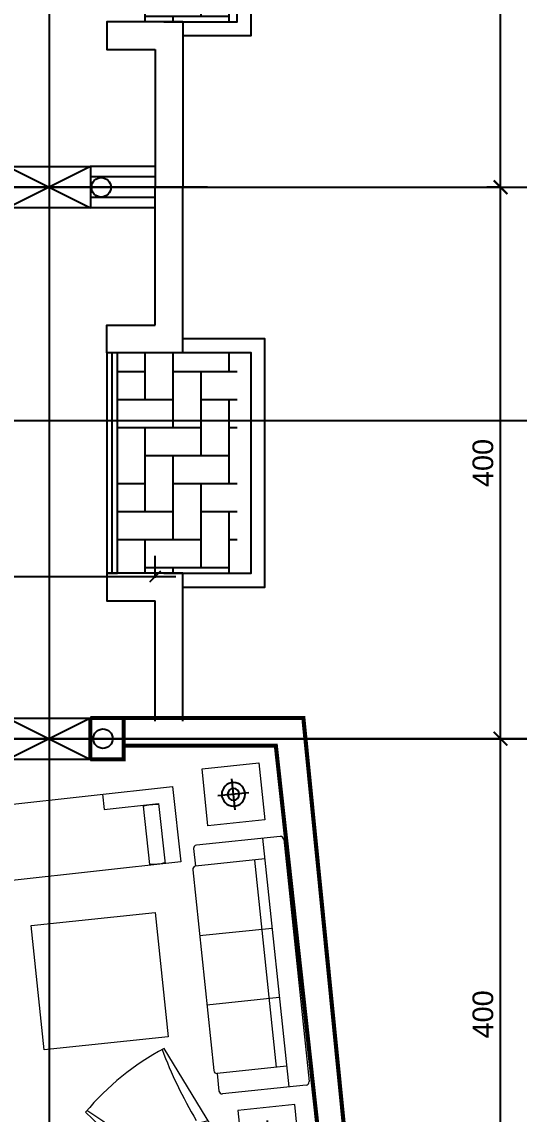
# Model space of a CAD drawing. Extents: x 250879 to 348495, y -51522 to -9360.
# Drawn here: x 304457 to 304818, y -43245 to -42452 of the extents above; entities that cross this region are included whole.
import ezdxf

# ---------------------------------------------------------------- set-up
doc = ezdxf.new("R2010")
doc.units = 0
doc.layers.get('0').update_dxf_attribs({"linetype": 'CONTINUOUS'})
doc.layers.get('DEFPOINTS').update_dxf_attribs({"color": 9, "linetype": 'CONTINUOUS'})
for name, color, linetype in [('AXIS', 1, 'CONTINUOUS'), ('COLUMN', 5, 'CONTINUOUS'), ('FURNITURE', 4, 'CONTINUOUS'), ('HATCH', 8, 'CONTINUOUS'), ('TRUSS', 2, 'CONTINUOUS'), ('WALL', 7, 'CONTINUOUS'), ('WALL1', 2, 'CONTINUOUS')]:
    doc.layers.add(name, color=color, linetype=linetype)
doc.layers.add('FURN', color=126, linetype='CONTINUOUS', lineweight=9)
doc.styles.get("Standard").update_dxf_attribs({"font": 'sanss___.ttf', "height": 15})
doc.dimstyles.get("Standard").update_dxf_attribs({"dimtxt": 15, "dimasz": 10, "dimexe": 10, "dimexo": 30, "dimgap": 5, "dimtad": 1, "dimdec": 0, "dimdsep": 46, "dimtxsty": 'Standard', "dimblk1": 'ARCHTICK', "dimblk2": 'ARCHTICK', "dimsah": 1, "dimcen": 2.5, "dimdle": 15, "dimclrd": 3, "dimclre": 3, "dimclrt": 3, "dimazin": 0, "dimtfac": 1, "dimtdec": 0, "dimtmove": 2, "dimatfit": 2, "dimldrblk": 'ARCHTICK', "dimfxl": 1.045499999999997, "dimfxlon": 1, "dimtolj": 1, "dimtzin": 0, "dimarcsym": 0})
doc.dimstyles.new('STANDARD$0', dxfattribs={"dimscale": 0, "dimtxt": 12, "dimasz": 8, "dimexe": 15, "dimexo": 0.0625, "dimgap": 2, "dimtad": 1, "dimdec": 0, "dimzin": 0, "dimdsep": 46, "dimtxsty": 'Standard', "dimblk1": 'ARCHTICK', "dimblk2": 'ARCHTICK', "dimsah": 1, "dimcen": 0.09, "dimdle": 15, "dimclrd": 3, "dimclre": 3, "dimclrt": 3, "dimazin": 0, "dimtfac": 1, "dimtdec": 0, "dimtofl": 0, "dimtmove": 1, "dimatfit": 3, "dimldrblk": 'ARCHTICK', "dimfxl": 1.045499999999997, "dimfxlon": 1, "dimtolj": 1, "dimtzin": 0, "dimarcsym": 0})

# ---------------------------------------------------------------- blocks, each defined once
blk = doc.blocks.new('_ARCHTICK')
at = {"color": 0, "linetype": 'ByBlock', "const_width": 0.15}
blk.add_lwpolyline([(-0.5, -0.5), (0.5, 0.5)], dxfattribs=at)
blk = doc.blocks.new('*D2057')
at = {"layer": 'DEFPOINTS', "color": 0, "linetype": 'ByBlock', "ltscale": 3, "transparency": 16777216}
for p in [(304717.8067199876, -42972.1627527147), (304804.6218366748, -42972.1627527147), (304797.5043380678, -43372.32733898071)]:
    blk.add_point(p, dxfattribs=at)
at = {"layer": 'WALL1', "color": 3, "linetype": 'ByBlock', "lineweight": -2, "ltscale": 3, "transparency": 16777216}
for p, q in [((304804.6218366748, -43387.32733898071), (304804.6218366748, -42957.1627527147)), ((304803.5763366748, -42972.1627527147), (304814.6218366748, -42972.1627527147)), ((304804.6218366748, -43372.32733898071), (304814.6218366748, -43372.32733898071))]:
    blk.add_line(p, q, dxfattribs=at)
at = {"layer": 'WALL1', "color": 3, "linetype": 'ByBlock', "lineweight": -2, "ltscale": 3, "transparency": 16777216, "xscale": 10, "yscale": 10, "zscale": 10}
for p, rotation in [((304804.6218366748, -42972.1627527147), 90), ((304804.6218366748, -43372.32733898071), 270)]:
    blk.add_blockref('_ARCHTICK', p, dxfattribs=dict(at, rotation=rotation))
at = {"layer": 'WALL1', "color": 3, "linetype": 'ByBlock', "ltscale": 3, "transparency": 16777216, "insert": (304791.8954992262, -43172.24504584766), "char_height": 15, "attachment_point": 5, "rotation": 90}
blk.add_mtext('\\A1;400', dxfattribs=at)
blk = doc.blocks.new('*D2058')
at = {"layer": 'DEFPOINTS', "color": 0, "linetype": 'ByBlock', "ltscale": 3, "transparency": 16777216}
for p in [(304804.6218366748, -42571.99816644869), (304804.6218366748, -42571.99816644869), (304717.8067199876, -42972.1627527147)]:
    blk.add_point(p, dxfattribs=at)
at = {"layer": 'WALL1', "color": 3, "linetype": 'ByBlock', "lineweight": -2, "ltscale": 3, "transparency": 16777216}
for p, q in [((304804.6218366748, -42987.1627527147), (304804.6218366748, -42556.99816644869)), ((304804.6218366748, -42571.99816644869), (304794.6218366748, -42571.99816644869)), ((304803.5763366748, -42972.1627527147), (304814.6218366748, -42972.1627527147))]:
    blk.add_line(p, q, dxfattribs=at)
at = {"layer": 'WALL1', "color": 3, "linetype": 'ByBlock', "lineweight": -2, "ltscale": 3, "transparency": 16777216, "xscale": 10, "yscale": 10, "zscale": 10}
for p, rotation in [((304804.6218366748, -42571.99816644869), 90), ((304804.6218366748, -42972.1627527147), 270)]:
    blk.add_blockref('_ARCHTICK', p, dxfattribs=dict(at, rotation=rotation))
at = {"layer": 'WALL1', "color": 3, "linetype": 'ByBlock', "ltscale": 3, "transparency": 16777216, "insert": (304791.8954992262, -42772.08045958165), "char_height": 15, "attachment_point": 5, "rotation": 90}
blk.add_mtext('\\A1;400', dxfattribs=at)
blk = doc.blocks.new('*D2059')
at = {"layer": 'DEFPOINTS', "color": 0, "linetype": 'ByBlock', "ltscale": 3, "transparency": 16777216}
for p in [(304804.6218366748, -42171.99816644872), (304804.6218366748, -42171.99816644872), (304804.6218366748, -42571.99816644869)]:
    blk.add_point(p, dxfattribs=at)
at = {"layer": 'WALL1', "color": 3, "linetype": 'ByBlock', "lineweight": -2, "ltscale": 3, "transparency": 16777216}
for p, q in [((304804.6218366748, -42586.99816644869), (304804.6218366748, -42156.99816644872)), ((304804.6218366748, -42171.99816644872), (304794.6218366748, -42171.99816644872)), ((304804.6218366748, -42571.99816644869), (304794.6218366748, -42571.99816644869))]:
    blk.add_line(p, q, dxfattribs=at)
at = {"layer": 'WALL1', "color": 3, "linetype": 'ByBlock', "lineweight": -2, "ltscale": 3, "transparency": 16777216, "xscale": 10, "yscale": 10, "zscale": 10}
for p, rotation in [((304804.6218366748, -42171.99816644872), 90), ((304804.6218366748, -42571.99816644869), 270)]:
    blk.add_blockref('_ARCHTICK', p, dxfattribs=dict(at, rotation=rotation))
at = {"layer": 'WALL1', "color": 3, "linetype": 'ByBlock', "ltscale": 3, "transparency": 16777216, "insert": (304791.8954992262, -42371.99816644866), "char_height": 15, "attachment_point": 5, "rotation": 90}
blk.add_mtext('\\A1;400', dxfattribs=at)
blk = doc.blocks.new('COLUMN')
at = {"layer": 'AXIS'}
for p, q in [((236924.6994773077, -9644.256519553426), (236984.6994773077, -9674.256519553426)), ((236984.6994773077, -9644.256519553426), (236924.6994773077, -9674.256519553426))]:
    blk.add_line(p, q, dxfattribs=at)
at = {"layer": 'COLUMN'}
blk.add_lwpolyline([(236924.6994773077, -9644.256519553426), (236984.6994773077, -9644.256519553426), (236984.6994773077, -9674.256519553426), (236924.6994773077, -9674.256519553426)], close=True, dxfattribs=at)
blk = doc.blocks.new('*D2104')
at = {"layer": 'DEFPOINTS', "color": 0, "linetype": 'Continuous', "transparency": 16777216}
for p in [(304056.3298418351, -42854.42774559551), (304553.8067199877, -42854.42774559551), (304553.8067199877, -42889.83646480898)]:
    blk.add_point(p, dxfattribs=at)
at = {"layer": 'WALL', "color": 3, "linetype": 'Continuous', "lineweight": -2, "transparency": 16777216}
for p, q in [((304056.3298418351, -42854.42774559551), (304056.3298418351, -42839.42774559551)), ((304553.8067199877, -42855.47324559551), (304553.8067199877, -42839.42774559551)), ((304041.3298418351, -42854.42774559551), (304568.8067199877, -42854.42774559551))]:
    blk.add_line(p, q, dxfattribs=at)
at = {"layer": 'WALL', "color": 3, "linetype": 'Continuous', "lineweight": -2, "transparency": 16777216, "xscale": 8, "yscale": 8, "zscale": 8, "rotation": 180}
blk.add_blockref('_ARCHTICK', (304056.3298418351, -42854.42774559551), dxfattribs=at)
at = {"layer": 'WALL', "color": 3, "linetype": 'Continuous', "lineweight": -2, "transparency": 16777216, "xscale": 8, "yscale": 8, "zscale": 8}
blk.add_blockref('_ARCHTICK', (304553.8067199877, -42854.42774559551), dxfattribs=at)
at = {"layer": 'WALL', "color": 3, "linetype": 'Continuous', "transparency": 16777216, "insert": (304305.0682809114, -42844.70140814695), "char_height": 15, "attachment_point": 5}
blk.add_mtext('\\A1;497', dxfattribs=at)
blk = doc.blocks.new('A$C237F6A72')
at = {"layer": 'FURNITURE', "color": 1}
for p, q in [((0, -150), (0, 150)), ((-150, 0), (150, 0))]:
    blk.add_line(p, q, dxfattribs=at)
at = {"layer": 'FURNITURE', "color": 2}
blk.add_circle((0, 0), 112.5, dxfattribs=at)
at = {"layer": 'FURNITURE', "color": 1}
blk.add_circle((0, 0), 56.25, dxfattribs=at)
blk = doc.blocks.new('sof4')
at = {"layer": 'FURN'}
for p, q in [((310711.8590727946, -66838.30616509654), (310711.9696682334, -66799.80632394725)), ((310711.9696682334, -66799.80632394725), (310750.4695093674, -66799.91691937679)), ((310750.4695093674, -66799.91691937679), (310750.3589139378, -66838.4167605261)), ((310576.7898944574, -66809.73596225698), (310690.8894236624, -66809.40819762029)), ((310576.9366847548, -66860.8357514188), (310576.7898944574, -66809.73596225698)), ((310643.6396186235, -66809.54392837474), (310643.6697810134, -66820.04388505183)), ((310690.8894236624, -66809.40819762029), (310691.0362139599, -66860.5079867821)), ((310643.6697810134, -66820.04388505183), (310680.419629377, -66819.93831668726)), ((310669.9210709522, -66820.4552299531), (310670.0344931118, -66859.93909599398)), ((310680.419629377, -66819.93831668726), (310680.5362572846, -66860.53814917199)), ((310750.3589139378, -66838.4167605261), (310711.8590727946, -66838.30616509654)), ((310700.613748491, -66852.52218521343), (310700.5795644491, -66864.42213611412)), ((310759.4195383507, -66850.59110326134), (310702.719772304, -66850.42822635599)), ((310747.519587452, -66850.55691921947), (310747.0369892139, -67018.5562260445)), ((310761.5134972078, -66852.69712707473), (310761.0429639256, -67016.49645122892)), ((310691.0362139599, -66860.5079867821), (310576.9366847548, -66860.8357514188)), ((310698.4735406361, -66866.51609497156), (310698.0834403936, -67002.31553465352)), ((310747.4793709322, -66864.55686145558), (310700.5795644491, -66864.42213611412)), ((310740.4793998153, -66864.53675319566), (310740.0772346169, -67004.53617554846)), ((310586.1583030853, -66976.09390936217), (310586.3996022044, -66892.09425594549)), ((310586.3996022044, -66892.09425594549), (310670.3992556069, -66892.33555506452)), ((310670.3992556069, -66892.33555506452), (310670.1579564878, -66976.3352084812)), ((310698.3455180479, -66911.08257775374), (310747.3453158661, -66911.22333557319)), ((310698.2114629818, -66957.74905187135), (310747.2112607999, -66957.88980969078)), ((310670.1579564878, -66976.3352084812), (310586.1583030853, -66976.09390936217)), ((310692.2781989138, -67038.42858129632, -129.5000000000005), (310666.5329775208, -66983.92182745891, -129.5000000000005)), ((310700.1773992507, -67004.42155846691), (310700.1432152088, -67016.32150936761)), ((310747.0772057337, -67004.55628380839), (310700.1773992507, -67004.42155846691)), ((310648.5329539038, -67066.71909362529, -129.5000000000005), (310609.3839237405, -67020.88072459589, -129.5000000000005)), ((310758.9369401126, -67018.59041008636), (310702.2371740659, -67018.427533181)), ((310711.3066801375, -67030.60190142988), (310711.1960847172, -67069.10174257922)), ((310749.8065212808, -67030.71249685944), (310711.3066801375, -67030.60190142988)), ((310749.6959258512, -67069.21233800876), (310749.8065212808, -67030.71249685944)), ((310692.2781989138, -67038.42858129632, -129.5000000000005), (310648.5329539038, -67066.71909362529, -129.5000000000005)), ((310711.1960847172, -67069.10174257922), (310749.6959258512, -67069.21233800876))]:
    blk.add_line(p, q, dxfattribs=at)
at = {"layer": 'FURN', "extrusion": (0, 0, -1)}
for centre, major_axis, ratio, start_param, end_param in [((310675.2551654022, -66849.72216318153), (-21.03575461048462, -21.03575461048462), 0.999999999999561, 2.17591654456125, 2.530727210802588), ((310675.2003553371, -66830.64200037555), (21.03575461049818, -21.03575461049817), 0.9999999999984527, 0.6051202177653576, 0.9599308840066992)]:
    blk.add_ellipse(centre, major_axis=major_axis, ratio=ratio, start_param=start_param, end_param=end_param, dxfattribs=at)
at = {"layer": 'FURN'}
for centre, major_axis, ratio, start_param, end_param in [((310702.7137398261, -66852.5282176914), (-1.484924240314714, 1.484924240314714), 0.9999999999853907, -0.7882707759022399, 0.7825255508929287), ((310759.4135058727, -66852.69109459675), (1.484924240315464, 1.484924240315464), 0.9999999999844601, 5.494914531262545, 7.0657108580596), ((310700.5735319711, -66866.52212744954), (-1.484924240314714, 1.484924240314714), 0.9999999999853907, -0.7882707759022399, 0.7825255508929287), ((310936.3105632148, -67463.73920160359, -129.5000000000005), (-300.1553933368281, 464.126314870148), 0.5624999999374991, -0.1096708657004264, 0.1096708661087809), ((310781.8018174208, -67008.19766940255, -129.5000000000005), (-87.30070557346038, 158.0209706872537), 0.5554791621747982, 1.129114965734713, 1.432360539564239), ((310700.1834317286, -67002.3215671315), (-1.484924240321457, 1.484924240321457), 0.9999999999763083, 0.78252555089747, 2.353321877683012), ((310584.2396062213, -67135.96323958992, -129.5000000000005), (-108.3030513917697, 144.4385316561531), 0.5554791622173312, -1.432360539158576, -1.129114965333148), ((310702.2432065438, -67016.32754184559), (1.484924240315464, 1.484924240315463), 0.9999999999843809, 2.353321877672712, 3.924118204497563), ((310758.9429725906, -67016.49041875094), (1.484924240322159, 1.484924240322158), 0.9999999999754433, 3.924118204474315, 5.494914531258036), ((310779.8800258947, -67221.8527307522, -129.5000000000005), (-114.9358307094838, 177.7237548749509), 0.4964280931547385, -0.252972749208586, 0.2529727495352738)]:
    blk.add_ellipse(centre, major_axis=major_axis, ratio=ratio, start_param=start_param, end_param=end_param, dxfattribs=at)
at = {"layer": 'FURN', "extrusion": (0, 0, -1), "xscale": 0.06999999998515705, "yscale": 0.06999999998515705, "zscale": -0.06999999999999999, "rotation": 0.1645885730766123}
for p in [(-310731.1642910808, -66819.11154223667), (-310730.5013029941, -67049.90711971931)]:
    blk.add_blockref('A$C237F6A72', p, dxfattribs=at)

msp = doc.modelspace()

# ---------------------------------------------------------------- hatches: boundary and pattern name
at = {"layer": 'AXIS'}
h = msp.add_hatch(dxfattribs=at)
h.set_pattern_fill('AR-HBONE', color=256, scale=0.2, angle=45, style=0)
h.set_pattern_definition([(90, (65949.16350349569, -31312.57706062943), (-20.32, 20.32000000000001), [60.96000000000001, -20.32]), (180, (65949.16350349569, -31292.25707447983), (-20.32, 20.32000000000001), [60.96000000000001, -20.32])])
h.paths.add_polyline_path([(304613.438026203, -42291.9158733158), (304613.438026203, -42451.9158733158), (304526.464600786, -42451.9158733158), (304526.464600786, -42291.9158733158)])
h = msp.add_hatch(dxfattribs=at)
h.set_pattern_fill('AR-HBONE', color=256, scale=0.2, angle=45, style=0)
h.set_pattern_definition([(90, (65949.16350349569, -31712.74164689532), (-20.32, 20.32000000000001), [60.96000000000001, -20.32]), (180, (65949.16350349569, -31692.42166074572), (-20.32, 20.32000000000001), [60.96000000000001, -20.32])])
h.paths.add_polyline_path([(304613.438026203, -42692.0804595817), (304613.438026203, -42852.0804595817), (304526.464600786, -42852.0804595817), (304526.464600786, -42692.0804595817)])

# ---------------------------------------------------------------- linework, layer by layer
for p, q in [((304476.8067199877, -39780.65993761762), (304476.8067199877, -43803.29106769748)), ((302592.1842586139, -42571.99816644875), (304937.5515459523, -42571.99816644875)), ((304836.3765586365, -42972.16275271685), (302494.7892144407, -42972.16275271241)), ((302595.9642017565, -42972.16275271473), (304937.5515459523, -42972.16275271473))]:
    msp.add_line(p, q, dxfattribs=at)
at = {"layer": 'FURNITURE', "ltscale": 3}
for points in [[(304573.8067199877, -42461.9158733158), (304623.438026203, -42461.9158733158), (304623.438026203, -42281.9158733158), (304573.8067199877, -42281.9158733158)], [(304560.1356603869, -42451.9158733158), (304613.438026203, -42451.9158733158), (304613.438026203, -42291.9158733158), (304560.1356603869, -42291.9158733158), (304560.1356603869, -42291.9158733158)], [(304573.8067199877, -42862.0804595817), (304633.438026203, -42862.0804595817), (304633.438026203, -42682.0804595817), (304573.8067199877, -42682.0804595817)], [(304560.1356603869, -42852.0804595817), (304623.438026203, -42852.0804595817), (304623.438026203, -42692.0804595817), (304560.1356603869, -42692.0804595817), (304560.1356603869, -42692.0804595817)]]:
    msp.add_lwpolyline(points, dxfattribs=at)
msp.add_lwpolyline([(304526.464600786, -42692.0804595817), (304518.8067199877, -42692.0804595817), (304518.8067199877, -42852.08045958161), (304526.464600786, -42852.08045958161)], close=True, dxfattribs=at)
at = {"layer": 'HATCH', "linetype": 'ByBlock', "ltscale": 3}
msp.add_line((304591.8067199877, -42571.99816644875), (304038.8067199877, -42571.99816644875), dxfattribs=at)
at = {"layer": 'WALL', "ltscale": 3}
for p, q in [((304553.8067199877, -42556.99816644875), (304506.8067199877, -42556.99816644875)), ((304553.8067199877, -42556.99816644875), (304506.8067199877, -42556.99816644875)), ((304553.8067199877, -42564.49816644875), (304506.8067199877, -42564.49816644875)), ((304553.8067199877, -42564.49816644875), (304506.8067199877, -42564.49816644875)), ((304553.8067199877, -42564.49816644875), (304506.8067199877, -42564.49816644875)), ((304553.8067199877, -42579.49816644875), (304506.8067199877, -42579.49816644875)), ((304553.8067199877, -42579.49816644875), (304506.8067199877, -42579.49816644875)), ((304553.8067199877, -42579.49816644875), (304506.8067199877, -42579.49816644875)), ((304553.8067199877, -42586.99816644875), (304506.8067199877, -42586.99816644875)), ((304553.8067199877, -42586.99816644875), (304506.8067199877, -42586.99816644875)), ((304553.8067199906, -42957.16275271618), (304506.8067199906, -42957.16275271618)), ((304553.8067199906, -42957.16275271618), (304506.8067199906, -42957.16275271618))]:
    msp.add_line(p, q, dxfattribs=at)
at = {"layer": 'WALL', "color": 4, "linetype": 'Continuous'}
msp.add_xline((336888.4563271703, -42741.55403033179), (-1, 0), dxfattribs=at)
at = {"layer": 'WALL', "linetype": 'Continuous', "ltscale": 3}
for points in [[(304573.8067199877, -42451.9158733158), (304553.8067199877, -42451.9158733158), (304518.8067199877, -42451.9158733158), (304518.8067199877, -42471.9158733158), (304553.8067199877, -42471.9158733158)], [(304573.8067199877, -42451.9158733158), (304573.8067199877, -42571.99816644875)], [(304553.8067199877, -42471.9158733158), (304553.8067199877, -42571.99816644875)], [(304553.8067199877, -42672.0804595817), (304553.8067199877, -42571.99816644875)], [(304553.8067199877, -42672.0804595817), (304553.8067199877, -42571.99816644875)], [(304573.8067199877, -42692.0804595817), (304573.8067199877, -42571.99816644875)], [(304573.8067199877, -42692.0804595817), (304573.8067199877, -42571.99816644875)], [(304573.8067199877, -42692.0804595817), (304553.8067199877, -42692.0804595817), (304518.8067199877, -42692.0804595817), (304518.8067199877, -42672.0804595817), (304553.8067199877, -42672.0804595817)], [(304573.8067199877, -42692.0804595817), (304553.8067199877, -42692.0804595817), (304518.8067199877, -42692.0804595817), (304518.8067199877, -42672.0804595817), (304553.8067199877, -42672.0804595817)], [(304573.8067199877, -42852.0804595817), (304553.8067199877, -42852.0804595817), (304518.8067199877, -42852.0804595817), (304518.8067199877, -42872.0804595817), (304553.8067199877, -42872.0804595817)], [(304573.8067199877, -42852.0804595817), (304553.8067199877, -42852.0804595817), (304518.8067199877, -42852.0804595817), (304518.8067199877, -42872.0804595817), (304553.8067199877, -42872.0804595817)], [(304573.8067199877, -42959.49816644871), (304573.8067199877, -42852.0804595817)], [(304573.8067199877, -42959.49816644871), (304573.8067199877, -42852.0804595817)], [(304553.8067199877, -42959.49816644871), (304553.8067199877, -42872.0804595817)], [(304553.8067199877, -42957.16275271306), (304553.8067199877, -42872.0804595817)]]:
    msp.add_lwpolyline(points, dxfattribs=at)
at = {"layer": 'WALL', "linetype": 'Continuous', "const_width": 3}
for points in [[(304607.8700745757, -43392.32733897779), (304704.7189768028, -43392.32733897705), (304661.4380262023, -42957.16275271121), (304506.8067199906, -42957.16275271618)], [(304506.8067199906, -42987.16275271618), (304530.904754795, -42987.16275271618), (304530.904754795, -42957.16275271618)], [(304506.8067199906, -42957.16275271618), (304506.8067199877, -42987.16275271473)], [(304530.904754795, -42977.16275271175), (304641.4380262024, -42977.1627527113), (304684.7189768027, -43372.32733897712), (304607.8700745757, -43372.32733897747), (304607.8700745757, -43392.32733897747)]]:
    msp.add_lwpolyline(points, dxfattribs=at)
at = {"layer": 'WALL', "linetype": 'Continuous'}
for centre in [(304514.6076343036, -42571.99816644875), (304515.9221273617, -42972.16275271618)]:
    msp.add_circle(centre, 7.047040715464391, dxfattribs=at)
at = {"layer": 'WALL1'}
msp.add_line((304522.6356603869, -42852.08045958161), (304522.6356603869, -42692.0804595817), dxfattribs=at)

# ---------------------------------------------------------------- block references
at = {"layer": 'TRUSS', "linetype": 'Continuous', "xscale": 1.080000000074108, "yscale": 1.080000000074108, "zscale": 1.080000000074108, "rotation": 6.143569381558353}
msp.add_blockref('sof4', (-36774.70760546927, -7177.21407777226), dxfattribs=at)
at = {"layer": 'WALL', "linetype": 'Continuous'}
for p in [(67522.10724267998, -32912.74164689532), (67522.10724267998, -33312.9062331613)]:
    msp.add_blockref('COLUMN', p, dxfattribs=at)

# ---------------------------------------------------------------- dimensions: what is measured, and where the dimension line sits
dim = msp.add_linear_dim(base=(304553.8067199877, -42854.42774559551), p1=(304056.3298418351, -42854.42774559551), p2=(304553.8067199877, -42889.83646480898), dimstyle='STANDARD$0', override={"dimscale": 1}, dxfattribs=at)
dim.commit()
dim.dimension.update_dxf_attribs({"geometry": '*D2104', "text_midpoint": (304305.0682809114, -42844.70140814695)})
at = {"layer": 'WALL1', "linetype": 'ByBlock', "ltscale": 3}
for base, p1, p2, picture, middle in [((304804.6218366748, -42171.99816644872), (304804.6218366748, -42571.99816644869), (304804.6218366748, -42171.99816644872), '*D2059', (304791.8954992262, -42371.99816644866)), ((304804.6218366748, -42571.99816644869), (304717.8067199876, -42972.1627527147), (304804.6218366748, -42571.99816644869), '*D2058', (304791.8954992262, -42772.08045958165))]:
    dim = msp.add_linear_dim(base=base, p1=p1, p2=p2, angle=90, dimstyle='Standard', override={"dimtmove": 1}, dxfattribs=at)
    dim.commit()
    dim.dimension.update_dxf_attribs({"geometry": picture, "text_midpoint": middle})
dim = msp.add_linear_dim(base=(304804.6218366748, -42972.1627527147), p1=(304797.5043380678, -43372.32733898071), p2=(304717.8067199876, -42972.1627527147), angle=90, dimstyle='Standard', dxfattribs=at)
dim.commit()
dim.dimension.update_dxf_attribs({"geometry": '*D2057', "text_midpoint": (304791.8954992262, -43172.24504584766)})

doc.saveas('drawing.dxf')
